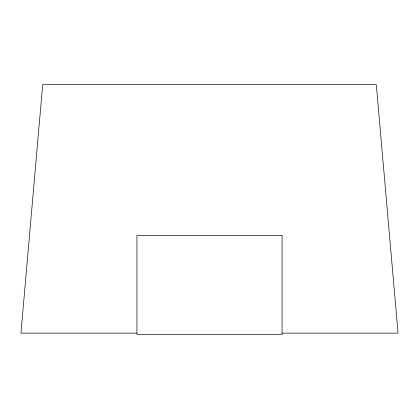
<?xml version="1.0" encoding="UTF-8"?>
<svg xmlns="http://www.w3.org/2000/svg" width="419" height="419" viewBox="0 0 419 419"><rect width="100%" height="100%" fill="white"/><g stroke="black" fill="none" stroke-linecap="round" stroke-linejoin="round"><path stroke-width="0.63" d="M136.94 333.142L20.95 333.142L42.686 84.701L376.314 84.701L398.05 333.142L282.06 333.142M282.06 235.619L136.94 235.619L136.94 334.299L282.06 334.299L282.06 235.619"/></g></svg>
